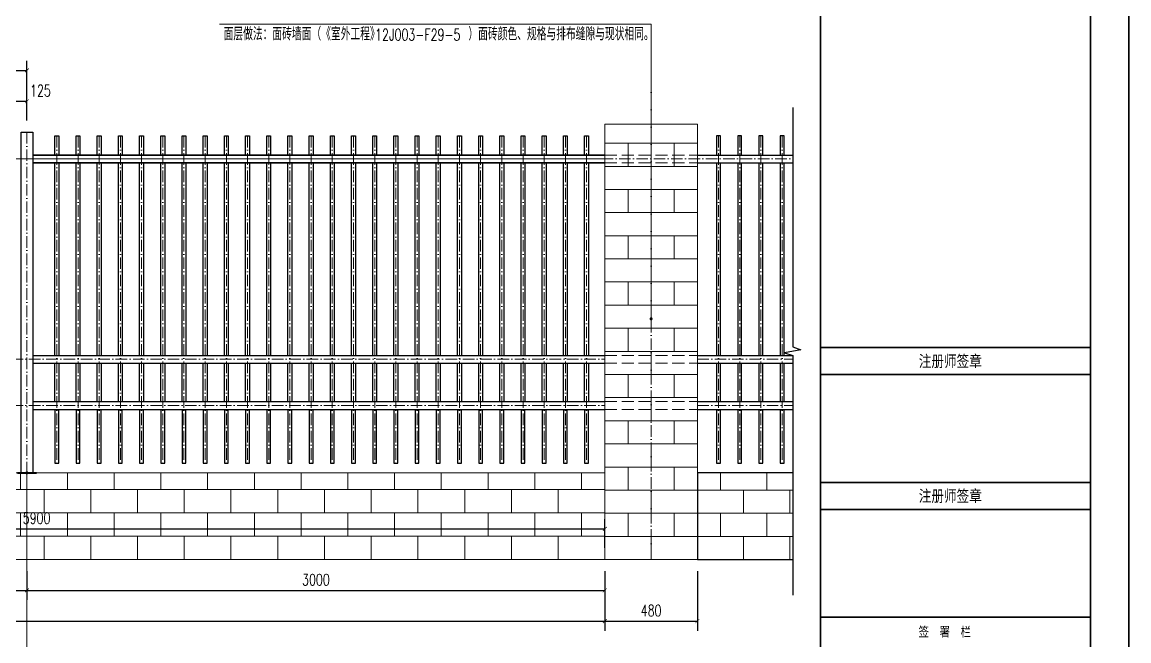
# Model space of a CAD drawing. Header units: millimetres. Extents: x 0 to 16820, y -11520 to 11880.
# Drawn here: x 11075 to 16820, y 4697 to 7910 of the extents above; entities that cross this region are included whole.
import ezdxf
from ezdxf.enums import TextEntityAlignment as Align

# ---------------------------------------------------------------- set-up
doc = ezdxf.new("R2010")
doc.units = ezdxf.units.MM
doc.header["$LTSCALE"] = 1000
for name, pattern in [('$0$DASH', [0.35, 0.25, -0.1]), ('ACAD_ISO10W100', [18, 12, -3, 0, -3]), ('CENTER', [2, 1.25, -0.25, 0.25, -0.25])]:
    doc.linetypes.add(name, pattern=pattern)
for name, color, linetype, lineweight in [('0-LA-填充', 8, 'Continuous', 9), ('0-LA-轮廓线', 7, 'Continuous', 20), ('0-LA-轴线', 1, 'CENTER', 9), ('DIM_LEAD', 3, 'Continuous', 13), ('wall', 9, 'Continuous', 9)]:
    doc.layers.add(name, color=color, linetype=linetype, lineweight=lineweight)
for name, color, linetype in [('DIM_SYMB', 3, 'Continuous'), ('PUB_DIM', 3, 'Continuous'), ('图框层', 7, 'Continuous')]:
    doc.layers.add(name, color=color, linetype=linetype)
doc.styles.add('_TCH_DIM', font='SIMPLEX', dxfattribs={"bigfont": 'GBCBIG'})
doc.styles.add('_TCH_DIM_T3', font='SIMPLEX', dxfattribs={"width": 0.705882, "bigfont": 'GBCBIG'})
doc.styles.add('宋体', font='', dxfattribs={"width": 0.8})
doc.styles.get('宋体').set_extended_font_data('SimSun')
doc.dimstyles.new('_TCH_ARCH&&20', dxfattribs={"dimtxt": 59.5, "dimasz": 20, "dimexe": 50, "dimexo": 60, "dimgap": 25.25, "dimtad": 1, "dimdec": 0, "dimzin": 0, "dimdsep": 46, "dimtxsty": '_TCH_DIM_T3', "dimblk": 'ARCHTICK', "dimcen": 0.09, "dimclrt": 7, "dimazin": 2, "dimtfac": 1, "dimtdec": 0, "dimtix": 1, "dimtmove": 2, "dimatfit": 3, "dimfxl": 20, "dimtolj": 1, "dimtzin": 0, "dimarcsym": 0})

# ---------------------------------------------------------------- blocks, each defined once
blk = doc.blocks.new('JYHT-FRAME_NORMAL-7c40bc6b8ebf42d483e23fe8ae0242e0')
at = {"layer": '图框层', "color": 4, "lineweight": 35}
blk.add_line((841, 0), (841, 594), dxfattribs=at)
at = {"layer": '图框层', "lineweight": 35}
for p, q in [((761, 10), (761, 584)), ((831, 241), (761, 241))]:
    blk.add_line(p, q, dxfattribs=at)
at = {"layer": '图框层', "color": 0, "linetype": 'Continuous'}
blk.add_line((831, 10), (831, 584), dxfattribs=at)
at = {"layer": '图框层', "color": 0}
blk.add_line((831, 584), (831, 10), dxfattribs=at)
at = {"layer": '图框层', "color": 7, "lineweight": 35}
for p, q in [((761, 311), (831, 311)), ((831, 304), (761, 304)), ((761, 276), (831, 276)), ((831, 269), (761, 269))]:
    blk.add_line(p, q, dxfattribs=at)
at = {"style": '宋体'}
blk.add_attdef('公章', text='', height=2.5, dxfattribs=at).set_placement((795.74, 211.72), align=Align.MIDDLE_CENTER)
at = {"layer": '图框层', "color": 7, "style": '宋体', "width": 0.8}
for p in [(786.47, 305.98), (786.47, 270.98)]:
    blk.add_text('注册师签章', height=3, dxfattribs=at).set_placement(p)
at = {"layer": '图框层', "style": '宋体', "width": 0.8}
blk.add_text('签  署  栏', height=2.5, dxfattribs=at).set_placement((786.4, 235.97))
for tag, height, p in [('合作设计单位', 3, (796, 528)), ('节能章', 2.5, (795.74, 103.14))]:
    blk.add_attdef(tag, text='', height=height, dxfattribs=at).set_placement(p, align=Align.MIDDLE_CENTER)
at = {"layer": '图框层', "style": '宋体'}
for tag, p in [('接口确认章', (794.47, 491.41)), ('竣工图章', (794.47, 491.41)), ('造价咨询章', (795.43, 445.09)), ('出图章', (795.43, 445.09)), ('提交图纸章', (788.66, 395.82)), ('报审章', (788.66, 394.32)), ('规划报审章', (788.66, 338.77)), ('制图人', (793.5, 230.46)), ('设计人', (793.5, 223.48)), ('专业负责人', (793.5, 216.44)), ('设计主持人', (793.5, 209.46)), ('项目经理', (793.5, 202.45)), ('校对', (793.5, 195.46)), ('审核', (793.5, 188.46)), ('审定', (793.5, 181.44)), ('工程名称', (804.5, 72.96)), ('子项名称', (804.5, 58.96)), ('设计号', (787, 48.48)), ('专业', (822, 48.44)), ('图名', (804.5, 37.94)), ('图号', (804.5, 23.99)), ('阶段', (787, 13.46)), ('日期', (822, 13.45))]:
    blk.add_attdef(tag, text='', height=2.5, dxfattribs=at).set_placement(p, align=Align.MIDDLE_CENTER)
for tag, p in [('版号1', (769.51, 97.5)), ('版号1日期', (787.01, 97.5)), ('版号1内容', (804.46, 97.5)), ('版号1修改人', (822.01, 97.5)), ('版号2', (769.51, 90.5)), ('版号2日期', (787.01, 90.5)), ('版号2内容', (804.46, 90.5)), ('版号2修改人', (822.01, 90.5)), ('版号3', (769.51, 83.5)), ('版号3日期', (787.01, 83.5)), ('版号3内容', (804.46, 83.5)), ('版号3修改人', (822.01, 83.5))]:
    blk.add_attdef(tag, text='', height=2.5, dxfattribs=at).set_placement(p, align=Align.MIDDLE)
blk = doc.blocks.new('_ArchTick')
at = {"color": 0, "linetype": 'ByBlock', "const_width": 0.15}
blk.add_lwpolyline([(-0.5, -0.5), (0.5, 0.5)], dxfattribs=at)
blk = doc.blocks.new('*D354')
at = {"layer": 'Defpoints', "color": 0, "transparency": 16777216}
for p in [(14100, 5279.3), (8200, 5119.3), (14100, 5119.3)]:
    blk.add_point(p, dxfattribs=at)
at = {"layer": 'PUB_DIM', "color": 0, "lineweight": -2, "transparency": 16777216}
for p, q in [((8200, 5179.3), (8200, 5329.3)), ((14100, 5179.3), (14100, 5329.3)), ((8200, 5279.3), (14100, 5279.3))]:
    blk.add_line(p, q, dxfattribs=at)
at = {"layer": 'PUB_DIM', "color": 0, "lineweight": -2, "transparency": 16777216, "xscale": 20, "yscale": 20, "zscale": 20, "rotation": 180}
blk.add_blockref('_ArchTick', (8200, 5279.3), dxfattribs=at)
at = {"layer": 'PUB_DIM', "color": 0, "lineweight": -2, "transparency": 16777216, "xscale": 20, "yscale": 20, "zscale": 20}
blk.add_blockref('_ArchTick', (14100, 5279.3), dxfattribs=at)
at = {"layer": 'PUB_DIM', "color": 7, "transparency": 16777216, "insert": (11150, 5334.3), "char_height": 59.5, "attachment_point": 5, "style": '_TCH_DIM_T3'}
blk.add_mtext('\\A1;5900', dxfattribs=at)
blk = doc.blocks.new('*D407')
at = {"layer": 'Defpoints', "color": 0, "transparency": 16777216}
for p in [(8100, 5119.3), (11100, 5119.3), (11100, 4959.3)]:
    blk.add_point(p, dxfattribs=at)
at = {"layer": 'PUB_DIM', "color": 0, "lineweight": -2, "transparency": 16777216}
for p, q in [((8100, 5059.3), (8100, 4909.3)), ((11100, 5059.3), (11100, 4909.3)), ((8100, 4959.3), (11100, 4959.3))]:
    blk.add_line(p, q, dxfattribs=at)
at = {"layer": 'PUB_DIM', "color": 0, "lineweight": -2, "transparency": 16777216, "xscale": 20, "yscale": 20, "zscale": 20, "rotation": 180}
blk.add_blockref('_ArchTick', (8100, 4959.3), dxfattribs=at)
at = {"layer": 'PUB_DIM', "color": 0, "lineweight": -2, "transparency": 16777216, "xscale": 20, "yscale": 20, "zscale": 20}
blk.add_blockref('_ArchTick', (11100, 4959.3), dxfattribs=at)
at = {"layer": 'PUB_DIM', "color": 7, "transparency": 16777216, "insert": (9600, 5014.3), "char_height": 59.5, "attachment_point": 5, "style": '_TCH_DIM_T3'}
blk.add_mtext('\\A1;3000', dxfattribs=at)
blk = doc.blocks.new('*D408')
at = {"layer": 'Defpoints', "color": 0, "transparency": 16777216}
for p in [(11100, 5119.3), (14100, 5119.3), (14100, 4959.3)]:
    blk.add_point(p, dxfattribs=at)
at = {"layer": 'PUB_DIM', "color": 0, "lineweight": -2, "transparency": 16777216}
for p, q in [((11100, 5059.3), (11100, 4909.3)), ((14100, 5059.3), (14100, 4909.3)), ((11100, 4959.3), (14100, 4959.3))]:
    blk.add_line(p, q, dxfattribs=at)
at = {"layer": 'PUB_DIM', "color": 0, "lineweight": -2, "transparency": 16777216, "xscale": 20, "yscale": 20, "zscale": 20, "rotation": 180}
blk.add_blockref('_ArchTick', (11100, 4959.3), dxfattribs=at)
at = {"layer": 'PUB_DIM', "color": 0, "lineweight": -2, "transparency": 16777216, "xscale": 20, "yscale": 20, "zscale": 20}
blk.add_blockref('_ArchTick', (14100, 4959.3), dxfattribs=at)
at = {"layer": 'PUB_DIM', "color": 7, "transparency": 16777216, "insert": (12600, 5014.3), "char_height": 59.5, "attachment_point": 5, "style": '_TCH_DIM_T3'}
blk.add_mtext('\\A1;3000', dxfattribs=at)
blk = doc.blocks.new('*D410')
at = {"layer": 'Defpoints', "color": 0, "transparency": 16777216}
for p in [(2100, 5119.3), (14100, 5119.3), (14100, 4799.3)]:
    blk.add_point(p, dxfattribs=at)
at = {"layer": 'PUB_DIM', "color": 0, "lineweight": -2, "transparency": 16777216}
for p, q in [((2100, 5059.3), (2100, 4749.3)), ((14100, 5059.3), (14100, 4749.3)), ((2100, 4799.3), (14100, 4799.3))]:
    blk.add_line(p, q, dxfattribs=at)
at = {"layer": 'PUB_DIM', "color": 0, "lineweight": -2, "transparency": 16777216, "xscale": 20, "yscale": 20, "zscale": 20, "rotation": 180}
blk.add_blockref('_ArchTick', (2100, 4799.3), dxfattribs=at)
at = {"layer": 'PUB_DIM', "color": 0, "lineweight": -2, "transparency": 16777216, "xscale": 20, "yscale": 20, "zscale": 20}
blk.add_blockref('_ArchTick', (14100, 4799.3), dxfattribs=at)
at = {"layer": 'PUB_DIM', "color": 7, "transparency": 16777216, "insert": (8100, 4854.3), "char_height": 59.5, "attachment_point": 5, "style": '_TCH_DIM_T3'}
blk.add_mtext('\\A1;12000', dxfattribs=at)
blk = doc.blocks.new('*D411')
at = {"layer": 'Defpoints', "color": 0, "transparency": 16777216}
for p in [(14100, 5119.3), (14580, 5119.3), (14580, 4799.3)]:
    blk.add_point(p, dxfattribs=at)
at = {"layer": 'PUB_DIM', "color": 0, "lineweight": -2, "transparency": 16777216}
for p, q in [((14100, 5059.3), (14100, 4749.3)), ((14580, 5059.3), (14580, 4749.3)), ((14100, 4799.3), (14580, 4799.3))]:
    blk.add_line(p, q, dxfattribs=at)
at = {"layer": 'PUB_DIM', "color": 0, "lineweight": -2, "transparency": 16777216, "xscale": 20, "yscale": 20, "zscale": 20, "rotation": 180}
blk.add_blockref('_ArchTick', (14100, 4799.3), dxfattribs=at)
at = {"layer": 'PUB_DIM', "color": 0, "lineweight": -2, "transparency": 16777216, "xscale": 20, "yscale": 20, "zscale": 20}
blk.add_blockref('_ArchTick', (14580, 4799.3), dxfattribs=at)
at = {"layer": 'PUB_DIM', "color": 7, "transparency": 16777216, "insert": (14340, 4854.3), "char_height": 59.5, "attachment_point": 5, "style": '_TCH_DIM_T3'}
blk.add_mtext('\\A1;480', dxfattribs=at)
blk = doc.blocks.new('*D466')
at = {"layer": 'Defpoints', "color": 0, "transparency": 16777216}
for p in [(11100, 7499.3), (10975, 7339.3), (11100, 7339.3)]:
    blk.add_point(p, dxfattribs=at)
at = {"layer": 'PUB_DIM', "color": 0, "lineweight": -2, "transparency": 16777216}
for p, q in [((10975, 7399.3), (10975, 7549.3)), ((11100, 7399.3), (11100, 7549.3)), ((10975, 7499.3), (11100, 7499.3))]:
    blk.add_line(p, q, dxfattribs=at)
at = {"layer": 'PUB_DIM', "color": 0, "lineweight": -2, "transparency": 16777216, "xscale": 20, "yscale": 20, "zscale": 20, "rotation": 180}
blk.add_blockref('_ArchTick', (10975, 7499.3), dxfattribs=at)
at = {"layer": 'PUB_DIM', "color": 0, "lineweight": -2, "transparency": 16777216, "xscale": 20, "yscale": 20, "zscale": 20}
blk.add_blockref('_ArchTick', (11100, 7499.3), dxfattribs=at)
at = {"layer": 'PUB_DIM', "color": 7, "transparency": 16777216, "insert": (11170, 7554.3), "char_height": 59.5, "attachment_point": 5, "style": '_TCH_DIM_T3'}
blk.add_mtext('\\A1;125', dxfattribs=at)
blk = doc.blocks.new('*D467')
at = {"layer": 'Defpoints', "color": 0, "transparency": 16777216}
for p in [(11100, 7659.3), (8100, 7339.3), (11100, 7339.3)]:
    blk.add_point(p, dxfattribs=at)
at = {"layer": 'PUB_DIM', "color": 0, "lineweight": -2, "transparency": 16777216}
for p, q in [((8100, 7399.3), (8100, 7709.3)), ((11100, 7399.3), (11100, 7709.3)), ((8100, 7659.3), (11100, 7659.3))]:
    blk.add_line(p, q, dxfattribs=at)
at = {"layer": 'PUB_DIM', "color": 0, "lineweight": -2, "transparency": 16777216, "xscale": 20, "yscale": 20, "zscale": 20, "rotation": 180}
blk.add_blockref('_ArchTick', (8100, 7659.3), dxfattribs=at)
at = {"layer": 'PUB_DIM', "color": 0, "lineweight": -2, "transparency": 16777216, "xscale": 20, "yscale": 20, "zscale": 20}
blk.add_blockref('_ArchTick', (11100, 7659.3), dxfattribs=at)
at = {"layer": 'PUB_DIM', "color": 7, "transparency": 16777216, "insert": (9600, 7714.3), "char_height": 59.5, "attachment_point": 5, "style": '_TCH_DIM_T3'}
blk.add_mtext('\\A1;3000', dxfattribs=at)

msp = doc.modelspace()

# ---------------------------------------------------------------- hatches: boundary and pattern name
at = {"layer": '0-LA-填充'}
h = msp.add_hatch(dxfattribs=at)
h.set_pattern_fill('AR-B816', color=256, scale=99)
h.set_pattern_definition([(0, (14100.01, 5119.27), (0, 120.097), []), (90, (14100.01, 5119.27), (-120.097, 120.097), [120.097, -120.097])])
h.paths.add_polyline_path([(14100.01115, 7379.2748), (14580.01115, 7379.2748), (14580.01115, 5119.2748), (14100.01115, 5119.2748)])
h = msp.add_hatch(dxfattribs=at)
h.set_pattern_fill('AR-B816', color=256, scale=100)
h.set_pattern_definition([(0, (14100.01, 5119.27), (0, 121.3104), []), (90, (14100.01, 5119.27), (-121.3104, 121.3104), [121.3104, -121.3104])])
h.paths.add_polyline_path([(2100.01115, 5569.2748), (14100.01115, 5569.2748), (14100.01115, 5119.2748), (2100.01115, 5119.2748)])
h = msp.add_hatch(dxfattribs=at)
h.set_pattern_fill('AR-B816', color=256, scale=99)
h.set_pattern_definition([(0, (14580.01, 5119.27), (0, 120.097), []), (90, (14580.01, 5119.27), (-120.097, 120.097), [120.097, -120.097])])
h.paths.add_polyline_path([(15075.01115, 5119.2748), (15075.01115, 5569.2748), (14580.01115, 5569.2748), (14580.01115, 5119.2748)])

# ---------------------------------------------------------------- linework, layer by layer
for points in [[(11070.01115, 5569.2748), (11070.01115, 7339.2748), (11130.01115, 7339.2748), (11130.01115, 5569.2748)], [(11245.01115, 7219.2748), (11245.01115, 7319.2748), (11265.01115, 7319.2748), (11265.01115, 7219.2748)], [(11355.01115, 7219.2748), (11355.01115, 7319.2748), (11375.01115, 7319.2748), (11375.01115, 7219.2748)], [(11465.01115, 7219.2748), (11465.01115, 7319.2748), (11485.01115, 7319.2748), (11485.01115, 7219.2748)], [(11575.01115, 7219.2748), (11575.01115, 7319.2748), (11595.01115, 7319.2748), (11595.01115, 7219.2748)], [(11685.01115, 7219.2748), (11685.01115, 7319.2748), (11705.01115, 7319.2748), (11705.01115, 7219.2748)], [(11795.01115, 7219.2748), (11795.01115, 7319.2748), (11815.01115, 7319.2748), (11815.01115, 7219.2748)], [(11905.01115, 7219.2748), (11905.01115, 7319.2748), (11925.01115, 7319.2748), (11925.01115, 7219.2748)], [(12015.01115, 7219.2748), (12015.01115, 7319.2748), (12035.01115, 7319.2748), (12035.01115, 7219.2748)], [(12125.01115, 7219.2748), (12125.01115, 7319.2748), (12145.01115, 7319.2748), (12145.01115, 7219.2748)], [(12235.01115, 7219.2748), (12235.01115, 7319.2748), (12255.01115, 7319.2748), (12255.01115, 7219.2748)], [(12345.01115, 7219.2748), (12345.01115, 7319.2748), (12365.01115, 7319.2748), (12365.01115, 7219.2748)], [(12455.01115, 7219.2748), (12455.01115, 7319.2748), (12475.01115, 7319.2748), (12475.01115, 7219.2748)], [(12565.01115, 7219.2748), (12565.01115, 7319.2748), (12585.01115, 7319.2748), (12585.01115, 7219.2748)], [(12675.01115, 7219.2748), (12675.01115, 7319.2748), (12695.01115, 7319.2748), (12695.01115, 7219.2748)], [(12785.01115, 7219.2748), (12785.01115, 7319.2748), (12805.01115, 7319.2748), (12805.01115, 7219.2748)], [(12895.01115, 7219.2748), (12895.01115, 7319.2748), (12915.01115, 7319.2748), (12915.01115, 7219.2748)], [(13005.01115, 7219.2748), (13005.01115, 7319.2748), (13025.01115, 7319.2748), (13025.01115, 7219.2748)], [(13115.01115, 7219.2748), (13115.01115, 7319.2748), (13135.01115, 7319.2748), (13135.01115, 7219.2748)], [(13225.01115, 7219.2748), (13225.01115, 7319.2748), (13245.01115, 7319.2748), (13245.01115, 7219.2748)], [(13335.01115, 7219.2748), (13335.01115, 7319.2748), (13355.01115, 7319.2748), (13355.01115, 7219.2748)], [(13445.01115, 7219.2748), (13445.01115, 7319.2748), (13465.01115, 7319.2748), (13465.01115, 7219.2748)], [(13555.01115, 7219.2748), (13555.01115, 7319.2748), (13575.01115, 7319.2748), (13575.01115, 7219.2748)], [(13665.01115, 7219.2748), (13665.01115, 7319.2748), (13685.01115, 7319.2748), (13685.01115, 7219.2748)], [(13775.01115, 7219.2748), (13775.01115, 7319.2748), (13795.01115, 7319.2748), (13795.01115, 7219.2748)], [(13885.01115, 7219.2748), (13885.01115, 7319.2748), (13905.01115, 7319.2748), (13905.01115, 7219.2748)], [(13995.01115, 7219.2748), (13995.01115, 7319.2748), (14015.01115, 7319.2748), (14015.01115, 7219.2748)], [(14700.01115, 7219.2748), (14700.01115, 7319.2748), (14680.01115, 7319.2748), (14680.01115, 7219.2748)], [(14810.01115, 7219.2748), (14810.01115, 7319.2748), (14790.01115, 7319.2748), (14790.01115, 7219.2748)], [(14810.01115, 7219.2748), (14810.01115, 7319.2748), (14790.01115, 7319.2748), (14790.01115, 7219.2748)], [(14920.01115, 7219.2748), (14920.01115, 7319.2748), (14900.01115, 7319.2748), (14900.01115, 7219.2748)], [(14920.01115, 7219.2748), (14920.01115, 7319.2748), (14900.01115, 7319.2748), (14900.01115, 7219.2748)], [(15030.01115, 7219.2748), (15030.01115, 7319.2748), (15010.01115, 7319.2748), (15010.01115, 7219.2748)], [(15030.01115, 7219.2748), (15030.01115, 7319.2748), (15010.01115, 7319.2748), (15010.01115, 7219.2748)], [(14100.01115, 7219.2748), (11130.01115, 7219.2748)], [(11130.01115, 7219.2748), (14100.01115, 7219.2748)], [(14580.01115, 7219.2748), (15075.01115, 7219.2748)], [(14100.01115, 7179.2748), (11130.01115, 7179.2748)], [(11130.01115, 7179.2748), (14100.01115, 7179.2748)], [(11245.01115, 6179.2748), (11245.01115, 7179.2748)], [(11265.01115, 7179.2748), (11265.01115, 6179.2748)], [(11355.01115, 6179.2748), (11355.01115, 7179.2748)], [(11375.01115, 7179.2748), (11375.01115, 6179.2748)], [(11465.01115, 6179.2748), (11465.01115, 7179.2748)], [(11485.01115, 7179.2748), (11485.01115, 6179.2748)], [(11575.01115, 6179.2748), (11575.01115, 7179.2748)], [(11595.01115, 7179.2748), (11595.01115, 6179.2748)], [(11685.01115, 6179.2748), (11685.01115, 7179.2748)], [(11705.01115, 7179.2748), (11705.01115, 6179.2748)], [(11795.01115, 6179.2748), (11795.01115, 7179.2748)], [(11815.01115, 7179.2748), (11815.01115, 6179.2748)], [(11905.01115, 6179.2748), (11905.01115, 7179.2748)], [(11925.01115, 7179.2748), (11925.01115, 6179.2748)], [(12015.01115, 6179.2748), (12015.01115, 7179.2748)], [(12035.01115, 7179.2748), (12035.01115, 6179.2748)], [(12125.01115, 6179.2748), (12125.01115, 7179.2748)], [(12145.01115, 7179.2748), (12145.01115, 6179.2748)], [(12235.01115, 6179.2748), (12235.01115, 7179.2748)], [(12255.01115, 7179.2748), (12255.01115, 6179.2748)], [(12345.01115, 6179.2748), (12345.01115, 7179.2748)], [(12365.01115, 7179.2748), (12365.01115, 6179.2748)], [(12455.01115, 6179.2748), (12455.01115, 7179.2748)], [(12475.01115, 7179.2748), (12475.01115, 6179.2748)], [(12565.01115, 6179.2748), (12565.01115, 7179.2748)], [(12585.01115, 7179.2748), (12585.01115, 6179.2748)], [(12675.01115, 6179.2748), (12675.01115, 7179.2748)], [(12695.01115, 7179.2748), (12695.01115, 6179.2748)], [(12785.01115, 6179.2748), (12785.01115, 7179.2748)], [(12805.01115, 7179.2748), (12805.01115, 6179.2748)], [(12895.01115, 6179.2748), (12895.01115, 7179.2748)], [(12915.01115, 7179.2748), (12915.01115, 6179.2748)], [(13005.01115, 6179.2748), (13005.01115, 7179.2748)], [(13025.01115, 7179.2748), (13025.01115, 6179.2748)], [(13115.01115, 6179.2748), (13115.01115, 7179.2748)], [(13135.01115, 7179.2748), (13135.01115, 6179.2748)], [(13225.01115, 6179.2748), (13225.01115, 7179.2748)], [(13245.01115, 7179.2748), (13245.01115, 6179.2748)], [(13335.01115, 6179.2748), (13335.01115, 7179.2748)], [(13355.01115, 7179.2748), (13355.01115, 6179.2748)], [(13445.01115, 6179.2748), (13445.01115, 7179.2748)], [(13465.01115, 7179.2748), (13465.01115, 6179.2748)], [(13555.01115, 6179.2748), (13555.01115, 7179.2748)], [(13575.01115, 7179.2748), (13575.01115, 6179.2748)], [(13665.01115, 6179.2748), (13665.01115, 7179.2748)], [(13685.01115, 7179.2748), (13685.01115, 6179.2748)], [(13775.01115, 6179.2748), (13775.01115, 7179.2748)], [(13795.01115, 7179.2748), (13795.01115, 6179.2748)], [(13885.01115, 6179.2748), (13885.01115, 7179.2748)], [(13905.01115, 7179.2748), (13905.01115, 6179.2748)], [(13995.01115, 6179.2748), (13995.01115, 7179.2748)], [(14015.01115, 7179.2748), (14015.01115, 6179.2748)], [(14580.01115, 7179.2748), (15075.01115, 7179.2748)], [(14680.01115, 7179.2748), (14680.01115, 6179.2748)], [(14700.01115, 6179.2748), (14700.01115, 7179.2748)], [(14790.01115, 7179.2748), (14790.01115, 6179.2748)], [(14790.01115, 7179.2748), (14790.01115, 6179.2748)], [(14810.01115, 6179.2748), (14810.01115, 7179.2748)], [(14810.01115, 6179.2748), (14810.01115, 7179.2748)], [(14900.01115, 7179.2748), (14900.01115, 6179.2748)], [(14900.01115, 7179.2748), (14900.01115, 6179.2748)], [(14920.01115, 6179.2748), (14920.01115, 7179.2748)], [(14920.01115, 6179.2748), (14920.01115, 7179.2748)], [(15010.01115, 7179.2748), (15010.01115, 6179.2748)], [(15010.01115, 7179.2748), (15010.01115, 6179.2748)], [(15030.01115, 6179.2748), (15030.01115, 7179.2748)], [(15030.01115, 6179.2748), (15030.01115, 7179.2748)], [(11130.01115, 6179.2748), (14100.01115, 6179.2748)], [(14580.01115, 6179.2748), (15071.75375, 6179.2748)], [(11130.01115, 6139.2748), (14100.01115, 6139.2748)], [(11245.01115, 5939.2748), (11245.01115, 6139.2748)], [(11265.01115, 6139.2748), (11265.01115, 5939.2748)], [(11355.01115, 5939.2748), (11355.01115, 6139.2748)], [(11375.01115, 6139.2748), (11375.01115, 5939.2748)], [(11465.01115, 5939.2748), (11465.01115, 6139.2748)], [(11485.01115, 6139.2748), (11485.01115, 5939.2748)], [(11575.01115, 5939.2748), (11575.01115, 6139.2748)], [(11595.01115, 6139.2748), (11595.01115, 5939.2748)], [(11685.01115, 5939.2748), (11685.01115, 6139.2748)], [(11705.01115, 6139.2748), (11705.01115, 5939.2748)], [(11795.01115, 5939.2748), (11795.01115, 6139.2748)], [(11815.01115, 6139.2748), (11815.01115, 5939.2748)], [(11905.01115, 5939.2748), (11905.01115, 6139.2748)], [(11925.01115, 6139.2748), (11925.01115, 5939.2748)], [(12015.01115, 5939.2748), (12015.01115, 6139.2748)], [(12035.01115, 6139.2748), (12035.01115, 5939.2748)], [(12125.01115, 5939.2748), (12125.01115, 6139.2748)], [(12145.01115, 6139.2748), (12145.01115, 5939.2748)], [(12235.01115, 5939.2748), (12235.01115, 6139.2748)], [(12255.01115, 6139.2748), (12255.01115, 5939.2748)], [(12345.01115, 5939.2748), (12345.01115, 6139.2748)], [(12365.01115, 6139.2748), (12365.01115, 5939.2748)], [(12455.01115, 5939.2748), (12455.01115, 6139.2748)], [(12475.01115, 6139.2748), (12475.01115, 5939.2748)], [(12565.01115, 5939.2748), (12565.01115, 6139.2748)], [(12585.01115, 6139.2748), (12585.01115, 5939.2748)], [(12675.01115, 5939.2748), (12675.01115, 6139.2748)], [(12695.01115, 6139.2748), (12695.01115, 5939.2748)], [(12785.01115, 5939.2748), (12785.01115, 6139.2748)], [(12805.01115, 6139.2748), (12805.01115, 5939.2748)], [(12895.01115, 5939.2748), (12895.01115, 6139.2748)], [(12915.01115, 6139.2748), (12915.01115, 5939.2748)], [(13005.01115, 5939.2748), (13005.01115, 6139.2748)], [(13025.01115, 6139.2748), (13025.01115, 5939.2748)], [(13115.01115, 5939.2748), (13115.01115, 6139.2748)], [(13135.01115, 6139.2748), (13135.01115, 5939.2748)], [(13225.01115, 5939.2748), (13225.01115, 6139.2748)], [(13245.01115, 6139.2748), (13245.01115, 5939.2748)], [(13335.01115, 5939.2748), (13335.01115, 6139.2748)], [(13355.01115, 6139.2748), (13355.01115, 5939.2748)], [(13445.01115, 5939.2748), (13445.01115, 6139.2748)], [(13465.01115, 6139.2748), (13465.01115, 5939.2748)], [(13555.01115, 5939.2748), (13555.01115, 6139.2748)], [(13575.01115, 6139.2748), (13575.01115, 5939.2748)], [(13665.01115, 5939.2748), (13665.01115, 6139.2748)], [(13685.01115, 6139.2748), (13685.01115, 5939.2748)], [(13775.01115, 5939.2748), (13775.01115, 6139.2748)], [(13795.01115, 6139.2748), (13795.01115, 5939.2748)], [(13885.01115, 5939.2748), (13885.01115, 6139.2748)], [(13905.01115, 6139.2748), (13905.01115, 5939.2748)], [(13995.01115, 5939.2748), (13995.01115, 6139.2748)], [(14015.01115, 6139.2748), (14015.01115, 5939.2748)], [(14580.01115, 6139.2748), (15075.01115, 6139.2748)], [(14680.01115, 6139.2748), (14680.01115, 5939.2748)], [(14700.01115, 5939.2748), (14700.01115, 6139.2748)], [(14790.01115, 6139.2748), (14790.01115, 5939.2748)], [(14790.01115, 6139.2748), (14790.01115, 5939.2748)], [(14810.01115, 5939.2748), (14810.01115, 6139.2748)], [(14810.01115, 5939.2748), (14810.01115, 6139.2748)], [(14900.01115, 6139.2748), (14900.01115, 5939.2748)], [(14900.01115, 6139.2748), (14900.01115, 5939.2748)], [(14920.01115, 5939.2748), (14920.01115, 6139.2748)], [(14920.01115, 5939.2748), (14920.01115, 6139.2748)], [(15010.01115, 6139.2748), (15010.01115, 5939.2748)], [(15010.01115, 6139.2748), (15010.01115, 5939.2748)], [(15030.01115, 5939.2748), (15030.01115, 6139.2748)], [(15030.01115, 5939.2748), (15030.01115, 6139.2748)], [(11130.01115, 5939.2748), (14100.01115, 5939.2748)], [(14580.01115, 5939.2748), (15075.01115, 5939.2748)], [(11130.01115, 5899.2748), (14100.01115, 5899.2748)], [(11245.01115, 5899.2748), (11245.01115, 5619.2748), (11265.01115, 5619.2748), (11265.01115, 5899.2748)], [(11355.01115, 5899.2748), (11355.01115, 5619.2748), (11375.01115, 5619.2748), (11375.01115, 5899.2748)], [(11465.01115, 5899.2748), (11465.01115, 5619.2748), (11485.01115, 5619.2748), (11485.01115, 5899.2748)], [(11575.01115, 5899.2748), (11575.01115, 5619.2748), (11595.01115, 5619.2748), (11595.01115, 5899.2748)], [(11685.01115, 5899.2748), (11685.01115, 5619.2748), (11705.01115, 5619.2748), (11705.01115, 5899.2748)], [(11795.01115, 5899.2748), (11795.01115, 5619.2748), (11815.01115, 5619.2748), (11815.01115, 5899.2748)], [(11905.01115, 5899.2748), (11905.01115, 5619.2748), (11925.01115, 5619.2748), (11925.01115, 5899.2748)], [(12015.01115, 5899.2748), (12015.01115, 5619.2748), (12035.01115, 5619.2748), (12035.01115, 5899.2748)], [(12125.01115, 5899.2748), (12125.01115, 5619.2748), (12145.01115, 5619.2748), (12145.01115, 5899.2748)], [(12235.01115, 5899.2748), (12235.01115, 5619.2748), (12255.01115, 5619.2748), (12255.01115, 5899.2748)], [(12345.01115, 5899.2748), (12345.01115, 5619.2748), (12365.01115, 5619.2748), (12365.01115, 5899.2748)], [(12455.01115, 5899.2748), (12455.01115, 5619.2748), (12475.01115, 5619.2748), (12475.01115, 5899.2748)], [(12565.01115, 5899.2748), (12565.01115, 5619.2748), (12585.01115, 5619.2748), (12585.01115, 5899.2748)], [(12675.01115, 5899.2748), (12675.01115, 5619.2748), (12695.01115, 5619.2748), (12695.01115, 5899.2748)], [(12785.01115, 5899.2748), (12785.01115, 5619.2748), (12805.01115, 5619.2748), (12805.01115, 5899.2748)], [(12895.01115, 5899.2748), (12895.01115, 5619.2748), (12915.01115, 5619.2748), (12915.01115, 5899.2748)], [(13005.01115, 5899.2748), (13005.01115, 5619.2748), (13025.01115, 5619.2748), (13025.01115, 5899.2748)], [(13115.01115, 5899.2748), (13115.01115, 5619.2748), (13135.01115, 5619.2748), (13135.01115, 5899.2748)], [(13225.01115, 5899.2748), (13225.01115, 5619.2748), (13245.01115, 5619.2748), (13245.01115, 5899.2748)], [(13335.01115, 5899.2748), (13335.01115, 5619.2748), (13355.01115, 5619.2748), (13355.01115, 5899.2748)], [(13445.01115, 5899.2748), (13445.01115, 5619.2748), (13465.01115, 5619.2748), (13465.01115, 5899.2748)], [(13555.01115, 5899.2748), (13555.01115, 5619.2748), (13575.01115, 5619.2748), (13575.01115, 5899.2748)], [(13665.01115, 5899.2748), (13665.01115, 5619.2748), (13685.01115, 5619.2748), (13685.01115, 5899.2748)], [(13775.01115, 5899.2748), (13775.01115, 5619.2748), (13795.01115, 5619.2748), (13795.01115, 5899.2748)], [(13885.01115, 5899.2748), (13885.01115, 5619.2748), (13905.01115, 5619.2748), (13905.01115, 5899.2748)], [(13995.01115, 5899.2748), (13995.01115, 5619.2748), (14015.01115, 5619.2748), (14015.01115, 5899.2748)], [(14580.01115, 5899.2748), (15075.01115, 5899.2748)], [(14680.01115, 5899.2748), (14680.01115, 5619.2748), (14700.01115, 5619.2748)], [(14700.01115, 5619.2748), (14700.01115, 5899.2748)], [(14790.01115, 5899.2748), (14790.01115, 5619.2748), (14810.01115, 5619.2748)], [(14790.01115, 5899.2748), (14790.01115, 5619.2748)], [(14810.01115, 5619.2748), (14810.01115, 5899.2748)], [(14810.01115, 5619.2748), (14810.01115, 5899.2748)], [(14900.01115, 5899.2748), (14900.01115, 5619.2748), (14920.01115, 5619.2748)], [(14900.01115, 5899.2748), (14900.01115, 5619.2748)], [(14920.01115, 5619.2748), (14920.01115, 5899.2748)], [(14920.01115, 5619.2748), (14920.01115, 5899.2748)], [(15010.01115, 5899.2748), (15010.01115, 5619.2748), (15030.01115, 5619.2748)], [(15010.01115, 5899.2748), (15010.01115, 5619.2748)], [(15030.01115, 5619.2748), (15030.01115, 5899.2748)], [(15030.01115, 5619.2748), (15030.01115, 5899.2748)]]:
    msp.add_lwpolyline(points)
at = {"const_width": 10}
msp.add_lwpolyline([(11050.01115, 5569.2748), (11150.01115, 5569.2748)], dxfattribs=at)
at = {"color": 0}
msp.add_lwpolyline([(15075.01115, 5569.2748), (14580.01115, 5569.2748), (14580.01115, 5119.2748), (15075.01115, 5119.2748)], dxfattribs=at)
at = {"layer": '0-LA-填充', "linetype": '$0$DASH', "ltscale": 0.25}
for points in [[(14100.01115, 7219.2748), (14580.01115, 7219.2748)], [(14100.01115, 7219.2748), (14580.01115, 7219.2748)], [(14100.01115, 7179.2748), (14580.01115, 7179.2748)], [(14100.01115, 7179.2748), (14580.01115, 7179.2748)], [(14100.01115, 6179.2748), (14580.01115, 6179.2748)], [(14100.01115, 6139.2748), (14580.01115, 6139.2748)], [(14100.01115, 5939.2748), (14580.01115, 5939.2748)], [(14100.01115, 5899.2748), (14580.01115, 5899.2748)]]:
    msp.add_lwpolyline(points, dxfattribs=at)
at = {"layer": '0-LA-轮廓线'}
for points in [[(14100.01115, 7379.2748), (14580.01115, 7379.2748), (14580.01115, 5119.2748), (14100.01115, 5119.2748)], [(2100.01115, 5569.2748), (14100.01115, 5569.2748), (14100.01115, 5119.2748), (2100.01115, 5119.2748)]]:
    msp.add_lwpolyline(points, close=True, dxfattribs=at)
at = {"layer": '0-LA-轴线', "linetype": 'ACAD_ISO10W100', "ltscale": 0.005}
msp.add_line((11100.01115, 7339.2748), (11100.01115, 5569.2748), dxfattribs=at)
for points in [[(14340.01115, 7619.2748), (14340.01115, 5119.2748)], [(11255.01115, 7319.2748), (11255.01115, 5619.2748)], [(11365.01115, 7319.2748), (11365.01115, 5619.2748)], [(11475.01115, 7319.2748), (11475.01115, 5619.2748)], [(11585.01115, 7319.2748), (11585.01115, 5619.2748)], [(11695.01115, 7319.2748), (11695.01115, 5619.2748)], [(11805.01115, 7319.2748), (11805.01115, 5619.2748)], [(11915.01115, 7319.2748), (11915.01115, 5619.2748)], [(12025.01115, 7319.2748), (12025.01115, 5619.2748)], [(12135.01115, 7319.2748), (12135.01115, 5619.2748)], [(12245.01115, 7319.2748), (12245.01115, 5619.2748)], [(12355.01115, 7319.2748), (12355.01115, 5619.2748)], [(12465.01115, 7319.2748), (12465.01115, 5619.2748)], [(12575.01115, 7319.2748), (12575.01115, 5619.2748)], [(12685.01115, 7319.2748), (12685.01115, 5619.2748)], [(12795.01115, 7319.2748), (12795.01115, 5619.2748)], [(12905.01115, 7319.2748), (12905.01115, 5619.2748)], [(13015.01115, 7319.2748), (13015.01115, 5619.2748)], [(13125.01115, 7319.2748), (13125.01115, 5619.2748)], [(13235.01115, 7319.2748), (13235.01115, 5619.2748)], [(13345.01115, 7319.2748), (13345.01115, 5619.2748)], [(13455.01115, 7319.2748), (13455.01115, 5619.2748)], [(13565.01115, 7319.2748), (13565.01115, 5619.2748)], [(13675.01115, 7319.2748), (13675.01115, 5619.2748)], [(13785.01115, 7319.2748), (13785.01115, 5619.2748)], [(13895.01115, 7319.2748), (13895.01115, 5619.2748)], [(14005.01115, 7319.2748), (14005.01115, 5619.2748)], [(14690.01115, 7319.2748), (14690.01115, 5619.2748)], [(14800.01115, 7319.2748), (14800.01115, 5619.2748)], [(14910.01115, 7319.2748), (14910.01115, 5619.2748)], [(15020.01115, 7319.2748), (15020.01115, 5619.2748)], [(14100.01115, 7199.2748), (1020.01115, 7199.2748)], [(2100.01115, 7199.2748), (15075.01115, 7199.2748)], [(2100.01115, 6159.2748), (14100.01115, 6159.2748)], [(14580.01115, 6159.2748), (15075.01115, 6159.2748)], [(2100.01115, 5919.2748), (14100.01115, 5919.2748)], [(14580.01115, 5919.2748), (15075.01115, 5919.2748)]]:
    msp.add_lwpolyline(points, dxfattribs=at)
at = {"layer": 'DIM_LEAD'}
for p, q in [((14340.01115, 7899.9969), (12100.03659, 7899.9969)), ((14340.01115, 6369.2748), (14340.01115, 7899.9969)), ((11100.01115, 5569.2748), (11100.01115, 4573.60456))]:
    msp.add_line(p, q, dxfattribs=at)
at = {"layer": 'DIM_LEAD', "const_width": 8}
for points in [[(14340.01115, 6365.2748, 1), (14340.01115, 6373.2748, 1)], [(11100.01115, 5573.2748, 1), (11100.01115, 5565.2748, 1)]]:
    msp.add_lwpolyline(points, format="xyb", close=True, dxfattribs=at)
at = {"layer": 'DIM_SYMB'}
msp.add_lwpolyline([(15075.01115, 7467.12835), (15075.01115, 6223.11906), (15117.01115, 6207.83231), (15033.01115, 6193.02084), (15075.01115, 6178.11906), (15075.01115, 4934.10977)], dxfattribs=at)
at = {"layer": 'wall', "color": 2}
msp.add_line((14100.01115, 7379.2748), (14580.01115, 7379.2748), dxfattribs=at)

# ---------------------------------------------------------------- block references
at = {"xscale": 20, "yscale": 20, "zscale": 20}
msp.add_blockref('JYHT-FRAME_NORMAL-7c40bc6b8ebf42d483e23fe8ae0242e0', (0.03683, -0.00255), dxfattribs=at)

# ---------------------------------------------------------------- texts
at = {"layer": 'DIM_LEAD', "color": 7, "style": '_TCH_DIM'}
for s, p in [('面层做法：面砖墙面（《室外工程》', (12121.03659, 7814.95435)), ('）面砖颜色、规格与排布缝隙与现状相同。', (13391.41957, 7814.95435))]:
    msp.add_text(s, height=67.5177305, dxfattribs=at).set_placement(p)
at = {"layer": 'DIM_LEAD', "color": 7, "style": '_TCH_DIM', "width": 0.705882}
msp.add_text('12J003-F29-5', height=59.5, dxfattribs=at).set_placement((12907.41957, 7814.95435))

# ---------------------------------------------------------------- dimensions: what is measured, and where the dimension line sits
at = {"layer": 'PUB_DIM'}
for p1, p2, distance, picture, middle in [((8100.01115, 7339.2748), (11100.01115, 7339.2748), 320, '*D467', (9600.01115, 7714.2748)), ((8200.01115, 5119.2748), (14100.01115, 5119.2748), 160, '*D354', (11150.01115, 5334.2748)), ((2100.01115, 5119.2748), (14100.01115, 5119.2748), -320, '*D410', (8100.01115, 4854.2748)), ((8100.01115, 5119.2748), (11100.01115, 5119.2748), -160, '*D407', (9600.01115, 5014.2748)), ((11100.01115, 5119.2748), (14100.01115, 5119.2748), -160, '*D408', (12600.01115, 5014.2748)), ((14100.01115, 5119.2748), (14580.01115, 5119.2748), -320, '*D411', (14340.01115, 4854.2748))]:
    dim = msp.add_aligned_dim(p1=p1, p2=p2, distance=distance, dimstyle='_TCH_ARCH&&20', dxfattribs=at)
    dim.commit()
    dim.dimension.update_dxf_attribs({"geometry": picture, "text_midpoint": middle})
dim = msp.add_linear_dim(base=(11100.01115, 7499.2748), p1=(10975.01115, 7339.2748), p2=(11100.01115, 7339.2748), angle=360, dimstyle='_TCH_ARCH&&20', dxfattribs=at)
dim.commit()
dim.dimension.update_dxf_attribs({"geometry": '*D466', "text_midpoint": (11170.01115, 7554.2748), "dimtype": 129})

doc.saveas('drawing.dxf')
